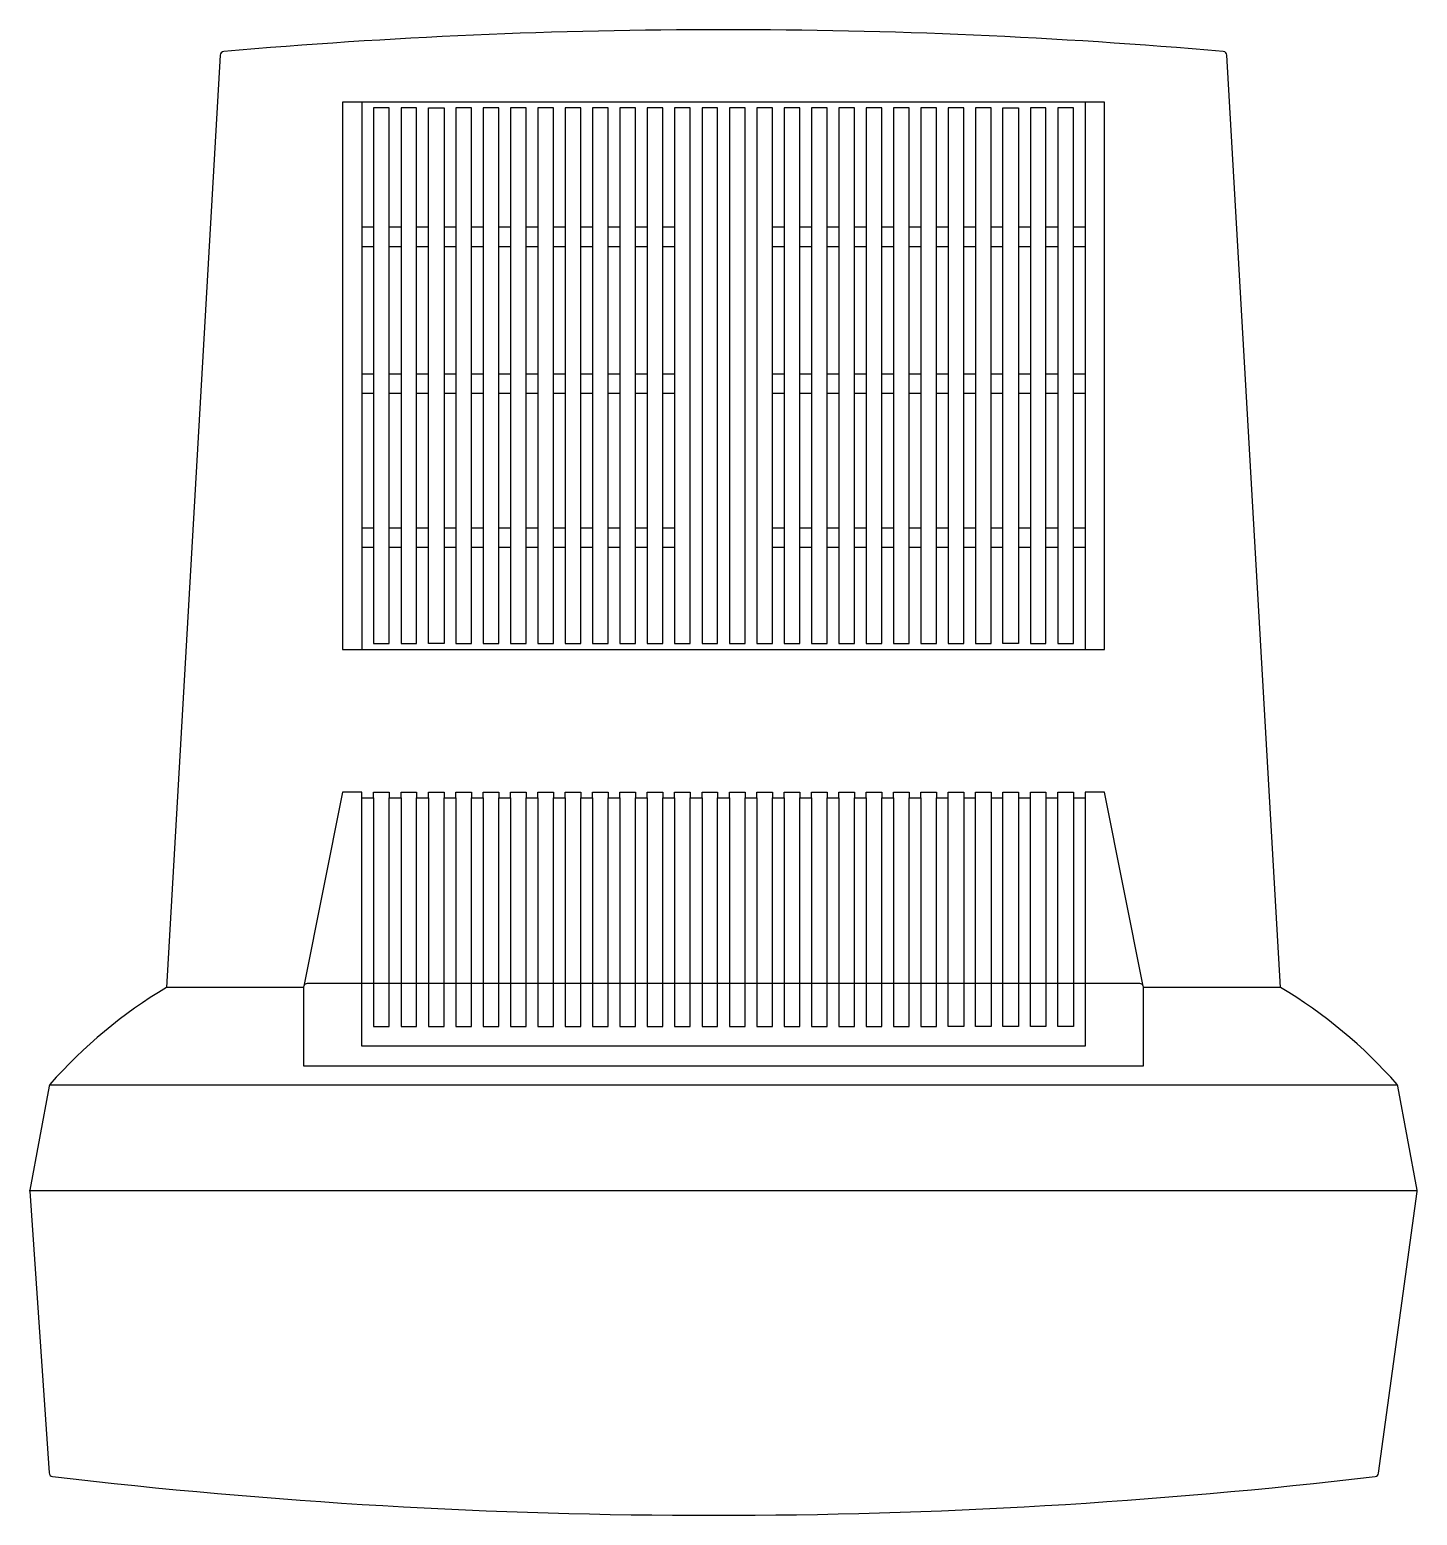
# Model space of a CAD drawing. Extents: x 14.278 to 14.633, y 7.992 to 8.372.
import ezdxf

# ---------------------------------------------------------------- set-up
doc = ezdxf.new("R2010")
doc.units = 0
doc.header["$MEASUREMENT"] = 0
doc.layers.get('0').update_dxf_attribs({"linetype": 'CONTINUOUS'})
doc.layers.add('ACES', color=2, linetype='CONTINUOUS')
doc.layers.add('ACES-I', color=1, linetype='CONTINUOUS')

msp = doc.modelspace()

# ---------------------------------------------------------------- linework, layer by layer
msp.add_arc((14.63161215183367, 8.074967197394436), 0.0009999999999961062, 352.1998121157285, 10.49147701225376)
at = {"layer": 'ACES'}
msp.add_lwpolyline([(14.27763338759135, 8.07486486343774), (14.2825680545097, 8.002818726429897, 0.3609105121399798), (14.28344901918068, 8.00189389202337, 0.05855860247409831), (14.6218557861359, 8.001900391696637, 0.3418698422043195), (14.62272979748631, 8.002757835850783), (14.6326028992291, 8.074831478573143, 0.079982346577876), (14.63259543383865, 8.07514928665461), (14.62767463112519, 8.10172162130728, 0.1347783746076475), (14.62744381710552, 8.102198160873515, 0.07925545886564576), (14.59762474922698, 8.126990983557663), (14.58390220737321, 8.365465346566356, 0.3724081461510744), (14.58299107886914, 8.366404087624852, 0.0436932533251105), (14.3272584195848, 8.366404087624856, 0.3724081461510755), (14.32634729108074, 8.365465346566358), (14.31262474922697, 8.126990983557665, 0.07925545886615994), (14.28280568134826, 8.102198160873325, 0.1347783746069128), (14.2825748673287, 8.101721621306995), (14.27764776815154, 8.075115285750332, 0.06295727248589228), (14.27763338759135, 8.07486486343774, -0.06295727248588225), (14.27764776815154, 8.075115285750336)], format="xyb", dxfattribs=at)
at = {"layer": 'ACES-I'}
for p, q in [((14.45662474922696, 8.353490983557666), (14.35765389161337, 8.353490983557666)), ((14.36262474922697, 8.353490983557666), (14.36262474922697, 8.213490983557666)), ((14.46062474922696, 8.353490983557666), (14.45662474922696, 8.353490983557666)), ((14.54762474922697, 8.353490983557665), (14.54762474922697, 8.213490983557664)), ((14.36262474922697, 8.321570547384061), (14.36562474922697, 8.32157054738406)), ((14.36962474922696, 8.32157054738406), (14.37262474922696, 8.321570547384061)), ((14.37662474922697, 8.321570547384061), (14.37962474922697, 8.321570547384061)), ((14.38362474922696, 8.321570547384061), (14.38662474922696, 8.321570547384061)), ((14.39062474922696, 8.321570547384061), (14.39362474922696, 8.321570547384061)), ((14.39762474922697, 8.321570547384061), (14.40062474922696, 8.321570547384061)), ((14.40462474922696, 8.321570547384061), (14.40762474922696, 8.321570547384061)), ((14.41162474922697, 8.321570547384061), (14.41462474922696, 8.321570547384061)), ((14.41862474922696, 8.321570547384061), (14.42162474922696, 8.321570547384061)), ((14.42562474922696, 8.321570547384061), (14.42862474922696, 8.321570547384061)), ((14.43262474922696, 8.321570547384061), (14.43562474922696, 8.321570547384063)), ((14.43962474922696, 8.321570547384063), (14.44262474922696, 8.321570547384061)), ((14.46762474922697, 8.321570547384061), (14.47062474922697, 8.321570547384061)), ((14.47462474922697, 8.321570547384061), (14.47762474922697, 8.321570547384061)), ((14.48162474922697, 8.321570547384061), (14.48462474922697, 8.321570547384061)), ((14.48862474922697, 8.321570547384061), (14.49162474922697, 8.321570547384063)), ((14.49562474922697, 8.321570547384063), (14.49862474922697, 8.321570547384061)), ((14.50262474922697, 8.321570547384061), (14.50562474922697, 8.321570547384061)), ((14.50962474922697, 8.321570547384061), (14.51262474922697, 8.321570547384061)), ((14.51662474922697, 8.321570547384061), (14.51962474922697, 8.321570547384061)), ((14.52362474922697, 8.321570547384061), (14.52662474922697, 8.321570547384061)), ((14.53062474922697, 8.321570547384061), (14.53362474922697, 8.321570547384061)), ((14.53762474922697, 8.321570547384061), (14.54062474922697, 8.321570547384061)), ((14.54462474922697, 8.321570547384063), (14.54762474922697, 8.321570547384061)), ((14.36262474922697, 8.31657054738406), (14.36562474922697, 8.31657054738406)), ((14.36962474922696, 8.31657054738406), (14.37262474922696, 8.316570547384062)), ((14.37662474922697, 8.316570547384062), (14.37962474922697, 8.31657054738406)), ((14.38362474922696, 8.31657054738406), (14.38662474922697, 8.31657054738406)), ((14.39062474922697, 8.31657054738406), (14.39362474922696, 8.31657054738406)), ((14.39762474922697, 8.31657054738406), (14.40062474922696, 8.31657054738406)), ((14.40462474922696, 8.31657054738406), (14.40762474922696, 8.31657054738406)), ((14.41162474922697, 8.31657054738406), (14.41462474922696, 8.31657054738406)), ((14.41862474922696, 8.31657054738406), (14.42162474922696, 8.31657054738406)), ((14.42562474922696, 8.31657054738406), (14.42862474922696, 8.316570547384059)), ((14.43262474922696, 8.316570547384059), (14.43562474922696, 8.316570547384059)), ((14.43962474922696, 8.316570547384059), (14.44262474922696, 8.31657054738406)), ((14.46762474922697, 8.31657054738406), (14.47062474922697, 8.31657054738406)), ((14.47462474922697, 8.31657054738406), (14.47762474922697, 8.31657054738406)), ((14.48162474922697, 8.31657054738406), (14.48462474922697, 8.31657054738406)), ((14.48862474922697, 8.316570547384062), (14.49162474922697, 8.316570547384062)), ((14.49562474922697, 8.316570547384062), (14.49862474922697, 8.31657054738406)), ((14.50262474922697, 8.31657054738406), (14.50562474922697, 8.31657054738406)), ((14.50962474922697, 8.31657054738406), (14.51262474922697, 8.31657054738406)), ((14.51662474922697, 8.31657054738406), (14.51962474922697, 8.31657054738406)), ((14.52362474922697, 8.31657054738406), (14.52662474922697, 8.31657054738406)), ((14.53062474922697, 8.31657054738406), (14.53362474922697, 8.31657054738406)), ((14.53762474922697, 8.31657054738406), (14.54062474922697, 8.31657054738406)), ((14.54462474922697, 8.316570547384062), (14.54762474922697, 8.31657054738406)), ((14.36262474922697, 8.283979255436991), (14.36562474922697, 8.283979255436991)), ((14.36962474922696, 8.283979255436991), (14.37262474922696, 8.283979255436991)), ((14.37662474922697, 8.283979255436991), (14.37962474922697, 8.283979255436991)), ((14.38362474922696, 8.283979255436991), (14.38662474922697, 8.283979255436991)), ((14.39062474922697, 8.283979255436991), (14.39362474922696, 8.283979255436991)), ((14.39762474922697, 8.283979255436991), (14.40062474922696, 8.283979255436991)), ((14.40462474922696, 8.283979255436991), (14.40762474922696, 8.283979255436991)), ((14.41162474922697, 8.283979255436991), (14.41462474922696, 8.283979255436991)), ((14.41862474922696, 8.283979255436991), (14.42162474922696, 8.283979255436991)), ((14.42562474922696, 8.283979255436991), (14.42862474922696, 8.283979255436991)), ((14.43262474922696, 8.283979255436991), (14.43562474922696, 8.283979255436991)), ((14.43962474922696, 8.283979255436991), (14.44262474922697, 8.283979255436991)), ((14.46762474922697, 8.283979255436991), (14.47062474922697, 8.283979255436991)), ((14.47462474922697, 8.28397925543699), (14.47762474922697, 8.28397925543699)), ((14.48162474922697, 8.28397925543699), (14.48462474922697, 8.28397925543699)), ((14.48862474922697, 8.28397925543699), (14.49162474922697, 8.28397925543699)), ((14.49562474922697, 8.28397925543699), (14.49862474922697, 8.283979255436991)), ((14.50262474922697, 8.283979255436991), (14.50562474922697, 8.283979255436991)), ((14.50962474922697, 8.283979255436991), (14.51262474922697, 8.283979255436991)), ((14.51662474922697, 8.283979255436991), (14.51962474922697, 8.283979255436991)), ((14.52362474922697, 8.283979255436991), (14.52662474922697, 8.283979255436991)), ((14.53062474922697, 8.283979255436991), (14.53362474922697, 8.283979255436991)), ((14.53762474922697, 8.283979255436991), (14.54062474922697, 8.283979255436991)), ((14.54462474922697, 8.283979255436991), (14.54762474922697, 8.283979255436991)), ((14.36262474922697, 8.278979255436989), (14.36562474922697, 8.278979255436989)), ((14.36962474922696, 8.278979255436989), (14.37262474922697, 8.278979255436989)), ((14.37662474922697, 8.278979255436989), (14.37962474922697, 8.278979255436989)), ((14.38362474922697, 8.278979255436989), (14.38662474922697, 8.278979255436989)), ((14.39062474922697, 8.278979255436989), (14.39362474922696, 8.278979255436989)), ((14.39762474922697, 8.278979255436989), (14.40062474922696, 8.278979255436989)), ((14.40462474922697, 8.278979255436989), (14.40762474922696, 8.278979255436989)), ((14.41162474922697, 8.278979255436989), (14.41462474922696, 8.278979255436989)), ((14.41862474922696, 8.278979255436989), (14.42162474922696, 8.278979255436989)), ((14.42562474922696, 8.278979255436989), (14.42862474922696, 8.278979255436989)), ((14.43262474922696, 8.278979255436989), (14.43562474922696, 8.278979255436989)), ((14.43962474922696, 8.278979255436989), (14.44262474922696, 8.278979255436989)), ((14.46762474922697, 8.278979255436989), (14.47062474922697, 8.278979255436987)), ((14.47462474922697, 8.278979255436987), (14.47762474922697, 8.278979255436987)), ((14.48162474922697, 8.278979255436987), (14.48462474922697, 8.278979255436987)), ((14.48862474922697, 8.278979255436987), (14.49162474922697, 8.278979255436987)), ((14.49562474922697, 8.278979255436987), (14.49862474922697, 8.278979255436989)), ((14.50262474922697, 8.278979255436989), (14.50562474922697, 8.278979255436989)), ((14.50962474922697, 8.278979255436989), (14.51262474922697, 8.278979255436989)), ((14.51662474922697, 8.278979255436989), (14.51962474922697, 8.278979255436989)), ((14.52362474922697, 8.278979255436989), (14.52662474922697, 8.278979255436989)), ((14.53062474922697, 8.278979255436989), (14.53362474922697, 8.278979255436989)), ((14.53762474922697, 8.278979255436989), (14.54062474922697, 8.278979255436989)), ((14.54462474922697, 8.278979255436989), (14.54762474922697, 8.278979255436989)), ((14.36262474922697, 8.244597954116792), (14.36562474922697, 8.244597954116792)), ((14.36962474922696, 8.244597954116792), (14.37262474922697, 8.244597954116793)), ((14.37662474922697, 8.244597954116793), (14.37962474922697, 8.244597954116792)), ((14.38362474922697, 8.244597954116792), (14.38662474922697, 8.244597954116792)), ((14.39062474922697, 8.244597954116792), (14.39362474922696, 8.244597954116792)), ((14.39762474922697, 8.244597954116792), (14.40062474922697, 8.244597954116792)), ((14.40462474922697, 8.244597954116792), (14.40762474922697, 8.244597954116792)), ((14.41162474922697, 8.244597954116792), (14.41462474922696, 8.24459795411679)), ((14.41862474922696, 8.24459795411679), (14.42162474922696, 8.24459795411679)), ((14.42562474922696, 8.24459795411679), (14.42862474922697, 8.24459795411679)), ((14.43262474922696, 8.244597954116792), (14.43562474922697, 8.244597954116793)), ((14.43962474922697, 8.244597954116793), (14.44262474922697, 8.244597954116792)), ((14.46762474922697, 8.244597954116792), (14.47062474922697, 8.24459795411679)), ((14.47462474922697, 8.24459795411679), (14.47762474922697, 8.244597954116792)), ((14.48162474922697, 8.244597954116792), (14.48462474922697, 8.244597954116792)), ((14.48862474922697, 8.244597954116792), (14.49162474922697, 8.24459795411679)), ((14.49562474922697, 8.24459795411679), (14.49862474922697, 8.244597954116792)), ((14.50262474922697, 8.244597954116792), (14.50562474922697, 8.244597954116792)), ((14.50962474922697, 8.244597954116792), (14.51262474922697, 8.244597954116792)), ((14.51662474922697, 8.244597954116792), (14.51962474922697, 8.244597954116792)), ((14.52362474922697, 8.244597954116792), (14.52662474922697, 8.244597954116792)), ((14.53062474922697, 8.244597954116792), (14.53362474922697, 8.244597954116792)), ((14.53762474922697, 8.244597954116792), (14.54062474922697, 8.244597954116792)), ((14.54462474922697, 8.244597954116792), (14.54762474922697, 8.244597954116792)), ((14.36262474922697, 8.23959795411679), (14.36562474922697, 8.23959795411679)), ((14.36962474922696, 8.23959795411679), (14.37262474922697, 8.23959795411679)), ((14.37662474922697, 8.23959795411679), (14.37962474922697, 8.23959795411679)), ((14.38362474922697, 8.23959795411679), (14.38662474922697, 8.23959795411679)), ((14.39062474922697, 8.23959795411679), (14.39362474922696, 8.23959795411679)), ((14.39762474922697, 8.23959795411679), (14.40062474922697, 8.23959795411679)), ((14.40462474922697, 8.23959795411679), (14.40762474922697, 8.23959795411679)), ((14.41162474922697, 8.23959795411679), (14.41462474922696, 8.239597954116789)), ((14.41862474922696, 8.239597954116789), (14.42162474922696, 8.239597954116789)), ((14.42562474922696, 8.239597954116789), (14.42862474922697, 8.239597954116789)), ((14.43262474922697, 8.23959795411679), (14.43562474922696, 8.23959795411679)), ((14.43962474922696, 8.23959795411679), (14.44262474922697, 8.23959795411679)), ((14.46762474922697, 8.23959795411679), (14.47062474922697, 8.23959795411679)), ((14.47462474922697, 8.239597954116789), (14.47762474922697, 8.239597954116789)), ((14.48162474922697, 8.239597954116789), (14.48462474922697, 8.23959795411679)), ((14.48862474922697, 8.23959795411679), (14.49162474922697, 8.23959795411679)), ((14.49562474922697, 8.23959795411679), (14.49862474922697, 8.239597954116793)), ((14.50262474922697, 8.239597954116793), (14.50562474922697, 8.239597954116793)), ((14.50962474922697, 8.239597954116793), (14.51262474922697, 8.239597954116793)), ((14.51662474922697, 8.239597954116793), (14.51962474922697, 8.239597954116793)), ((14.52362474922697, 8.239597954116793), (14.52662474922697, 8.239597954116793)), ((14.53062474922697, 8.239597954116793), (14.53362474922697, 8.239597954116793)), ((14.53762474922697, 8.239597954116793), (14.54062474922697, 8.239597954116793)), ((14.54462474922697, 8.239597954116793), (14.54762474922697, 8.23959795411679)), ((14.47062474922697, 8.175490983557664), (14.47062474922697, 8.174256144031652)), ((14.34765389161337, 8.126990983557665), (14.31262474922697, 8.126990983557665)), ((14.56159560684058, 8.127990983557662), (14.34865389161337, 8.127990983557664)), ((14.59762474922697, 8.126990983557663), (14.56259560684057, 8.126990983557663)), ((14.62758364477391, 8.101990983557663), (14.28266585368013, 8.101990983557664)), ((14.63261186890286, 8.074990983557665), (14.27763272122535, 8.074990983557665))]:
    msp.add_line(p, q, dxfattribs=at)
for points in [[(14.35765389161337, 8.353490983557666), (14.35765389161336, 8.213490983557666), (14.55259560684057, 8.213490983557664), (14.55259560684058, 8.353490983557665), (14.46062474922696, 8.353490983557666)], [(14.36262474922697, 8.175490983557665), (14.36562474922697, 8.175490983557665), (14.36562474922697, 8.176990983557666), (14.36962474922697, 8.176990983557666), (14.36962474922697, 8.175490983557665), (14.37262474922697, 8.175490983557665), (14.37262474922697, 8.176990983557666), (14.37662474922697, 8.176990983557667), (14.37662474922697, 8.175490983557665), (14.37962474922697, 8.175490983557665), (14.37962474922697, 8.176990983557667), (14.38362474922697, 8.176990983557667), (14.38362474922697, 8.175490983557665), (14.38662474922697, 8.175490983557664), (14.38662474922697, 8.176990983557667), (14.39062474922697, 8.176990983557667), (14.39062474922697, 8.175490983557664), (14.39362474922697, 8.175490983557664), (14.39362474922697, 8.176990983557667), (14.39762474922697, 8.176990983557667), (14.39762474922697, 8.175490983557664), (14.40062474922697, 8.175490983557664), (14.40062474922697, 8.176990983557667), (14.40462474922697, 8.176990983557667), (14.40462474922697, 8.175490983557664), (14.40762474922697, 8.175490983557664), (14.40762474922697, 8.176990983557667), (14.41162474922697, 8.176990983557667), (14.41162474922697, 8.175490983557664), (14.41462474922697, 8.175490983557664), (14.41462474922697, 8.176990983557667), (14.41862474922697, 8.176990983557669), (14.41862474922697, 8.175490983557664), (14.42162474922697, 8.175490983557664), (14.42162474922696, 8.176990983557667), (14.42562474922697, 8.176990983557667), (14.42562474922696, 8.175490983557664), (14.42862474922697, 8.175490983557664), (14.42862474922697, 8.176990983557667), (14.43262474922697, 8.176990983557667), (14.43262474922697, 8.175490983557664), (14.43562474922697, 8.175490983557664), (14.43562474922697, 8.176990983557669), (14.43962474922697, 8.176990983557669), (14.43962474922696, 8.175490983557664), (14.44262474922697, 8.175490983557664), (14.44262474922697, 8.176990983557667), (14.44662474922697, 8.176990983557667), (14.44662474922696, 8.175490983557664), (14.44962474922696, 8.175490983557664), (14.44962474922696, 8.176990983557667), (14.45362474922696, 8.176990983557667), (14.45362474922696, 8.175490983557664), (14.45662474922697, 8.175490983557664), (14.45662474922696, 8.176990983557667), (14.46062474922696, 8.176990983557667), (14.46062474922696, 8.175490983557664), (14.46362474922697, 8.175490983557664), (14.46362474922696, 8.176990983557666), (14.46762474922697, 8.176990983557666), (14.46762474922697, 8.175490983557664), (14.47062474922697, 8.175490983557664), (14.47062474922697, 8.176990983557667), (14.47462474922697, 8.176990983557667), (14.47462474922697, 8.175490983557664), (14.47762474922697, 8.175490983557662), (14.47762474922697, 8.176990983557667), (14.48162474922697, 8.176990983557669), (14.48162474922697, 8.175490983557662), (14.48462474922697, 8.175490983557662), (14.48462474922697, 8.176990983557667), (14.48862474922697, 8.176990983557667), (14.48862474922697, 8.175490983557662), (14.49162474922697, 8.175490983557664), (14.49162474922697, 8.176990983557667), (14.49562474922697, 8.176990983557667), (14.49562474922697, 8.175490983557664), (14.49862474922697, 8.175490983557664), (14.49862474922697, 8.176990983557667), (14.50262474922697, 8.176990983557667), (14.50262474922697, 8.175490983557664), (14.50562474922697, 8.175490983557662), (14.50562474922697, 8.176990983557667), (14.50962474922697, 8.176990983557667), (14.50962474922697, 8.175490983557662), (14.51262474922697, 8.175490983557662), (14.51262474922697, 8.176990983557667), (14.51662474922697, 8.176990983557667), (14.51662474922697, 8.175490983557662), (14.51962474922697, 8.175490983557662), (14.51962474922697, 8.176990983557667), (14.52362474922697, 8.176990983557667), (14.52362474922697, 8.175490983557662), (14.52662474922697, 8.175490983557662), (14.52662474922697, 8.176990983557666), (14.53062474922697, 8.176990983557666), (14.53062474922697, 8.175490983557662), (14.53362474922697, 8.175490983557662), (14.53362474922697, 8.176990983557666), (14.53762474922697, 8.176990983557666), (14.53762474922697, 8.175490983557662), (14.54062474922697, 8.175490983557662), (14.54062474922697, 8.176990983557666), (14.54462474922697, 8.176990983557664), (14.54462474922697, 8.175490983557664), (14.54762474922697, 8.175490983557665)], [(14.36562474922697, 8.175490983557665), (14.36562474922697, 8.116990983557667), (14.36962474922697, 8.116990983557667), (14.36962474922697, 8.175490983557665)], [(14.37262474922697, 8.175490983557665), (14.37262474922697, 8.116990983557667), (14.37662474922697, 8.116990983557667), (14.37662474922697, 8.175490983557665)], [(14.37962474922697, 8.175490983557665), (14.37962474922697, 8.116990983557667), (14.38362474922697, 8.116990983557667), (14.38362474922697, 8.175490983557665)], [(14.38662474922697, 8.175490983557664), (14.38662474922697, 8.116990983557667), (14.39062474922697, 8.116990983557667), (14.39062474922697, 8.175490983557664)], [(14.39362474922697, 8.175490983557664), (14.39362474922697, 8.116990983557667), (14.39762474922697, 8.116990983557665), (14.39762474922697, 8.175490983557664)], [(14.40062474922697, 8.175490983557664), (14.40062474922697, 8.116990983557667), (14.40462474922697, 8.116990983557665), (14.40462474922697, 8.175490983557664)], [(14.40762474922697, 8.175490983557664), (14.40762474922697, 8.116990983557667), (14.41162474922697, 8.116990983557665), (14.41162474922697, 8.175490983557664)], [(14.41462474922697, 8.175490983557664), (14.41462474922697, 8.116990983557667), (14.41862474922697, 8.116990983557665), (14.41862474922697, 8.175490983557664)], [(14.42162474922697, 8.175490983557664), (14.42162474922697, 8.116990983557667), (14.42562474922697, 8.116990983557665), (14.42562474922697, 8.175490983557664)], [(14.42862474922697, 8.175490983557664), (14.42862474922697, 8.116990983557667), (14.43262474922697, 8.116990983557665), (14.43262474922697, 8.175490983557664)], [(14.43562474922697, 8.175490983557664), (14.43562474922697, 8.116990983557667), (14.43962474922697, 8.116990983557665), (14.43962474922697, 8.175490983557664)], [(14.44262474922697, 8.175490983557664), (14.44262474922697, 8.116990983557667), (14.44662474922696, 8.116990983557665), (14.44662474922697, 8.175490983557664)], [(14.44962474922696, 8.175490983557664), (14.44962474922697, 8.116990983557667), (14.45362474922696, 8.116990983557665), (14.45362474922696, 8.175490983557664)], [(14.45662474922696, 8.175490983557664), (14.45662474922697, 8.116990983557667), (14.46062474922697, 8.116990983557665), (14.46062474922696, 8.175490983557664)], [(14.46362474922696, 8.175490983557664), (14.46362474922697, 8.116990983557667), (14.46762474922697, 8.116990983557665), (14.46762474922697, 8.175490983557664)], [(14.47062474922697, 8.174256144031652), (14.47062474922697, 8.116990983557663), (14.47462474922697, 8.116990983557665), (14.47462474922697, 8.175490983557664)], [(14.47762474922697, 8.175490983557662), (14.47762474922697, 8.116990983557663), (14.48162474922697, 8.116990983557663), (14.48162474922697, 8.175490983557662)], [(14.48462474922697, 8.175490983557662), (14.48462474922697, 8.116990983557663), (14.48862474922697, 8.116990983557663), (14.48862474922697, 8.175490983557662)], [(14.49162474922697, 8.175490983557664), (14.49162474922697, 8.116990983557663), (14.49562474922697, 8.116990983557663), (14.49562474922697, 8.175490983557664)], [(14.49862474922697, 8.175490983557664), (14.49862474922697, 8.116990983557663), (14.50262474922697, 8.116990983557663), (14.50262474922697, 8.175490983557664)], [(14.50562474922697, 8.175490983557662), (14.50562474922697, 8.116990983557663), (14.50962474922697, 8.116990983557663), (14.50962474922697, 8.175490983557662)], [(14.51662474922697, 8.175490983557662), (14.51662474922697, 8.169089381087346), (14.51662474922697, 8.168637125464933), (14.51662474922697, 8.116990983557663), (14.51262474922697, 8.116990983557663), (14.51262474922697, 8.175490983557662)], [(14.52362474922697, 8.175490983557662), (14.52362474922697, 8.116990983557663), (14.51962474922697, 8.116990983557663), (14.51962474922697, 8.175490983557662)], [(14.53062474922697, 8.175490983557662), (14.53062474922697, 8.116990983557663), (14.52662474922697, 8.116990983557663), (14.52662474922697, 8.175490983557662)], [(14.53762474922697, 8.175490983557662), (14.53762474922697, 8.116990983557663), (14.53362474922697, 8.116990983557663), (14.53362474922697, 8.175490983557662)], [(14.54462474922697, 8.175490983557664), (14.54462474922697, 8.116990983557663), (14.54062474922697, 8.116990983557663), (14.54062474922697, 8.175490983557662)]]:
    msp.add_lwpolyline(points, dxfattribs=at)
for points in [[(14.36962474922696, 8.351990983557666), (14.36562474922696, 8.351990983557666), (14.36562474922697, 8.214990983557666), (14.36962474922697, 8.214990983557666)], [(14.37662474922696, 8.351990983557666), (14.37262474922696, 8.351990983557666), (14.37262474922697, 8.214990983557666), (14.37662474922697, 8.214990983557666)], [(14.38362474922696, 8.351990983557666), (14.38362474922697, 8.214990983557664), (14.37962474922697, 8.214990983557666), (14.37962474922696, 8.351990983557666)], [(14.39062474922696, 8.351990983557666), (14.38662474922696, 8.351990983557666), (14.38662474922697, 8.214990983557666), (14.39062474922697, 8.214990983557664)], [(14.39762474922696, 8.351990983557666), (14.39362474922696, 8.351990983557666), (14.39362474922697, 8.214990983557666), (14.39762474922697, 8.214990983557664)], [(14.40462474922696, 8.351990983557666), (14.40062474922696, 8.351990983557666), (14.40062474922697, 8.214990983557666), (14.40462474922697, 8.214990983557664)], [(14.41162474922696, 8.351990983557666), (14.40762474922696, 8.351990983557666), (14.40762474922697, 8.214990983557666), (14.41162474922697, 8.214990983557664)], [(14.41862474922696, 8.351990983557666), (14.41462474922696, 8.351990983557666), (14.41462474922697, 8.214990983557666), (14.41862474922697, 8.214990983557664)], [(14.42562474922696, 8.351990983557666), (14.42162474922696, 8.351990983557666), (14.42162474922696, 8.214990983557664), (14.42562474922696, 8.214990983557664)], [(14.43262474922696, 8.351990983557668), (14.42862474922696, 8.351990983557664), (14.42862474922697, 8.214990983557664), (14.43262474922696, 8.214990983557664)], [(14.43962474922696, 8.351990983557666), (14.43562474922696, 8.351990983557664), (14.43562474922697, 8.214990983557664), (14.43962474922697, 8.214990983557664)], [(14.44662474922696, 8.351990983557666), (14.44262474922696, 8.351990983557664), (14.44262474922697, 8.214990983557664), (14.44662474922696, 8.214990983557664)], [(14.45362474922696, 8.351990983557666), (14.44962474922696, 8.351990983557666), (14.44962474922696, 8.214990983557664), (14.45362474922697, 8.214990983557664)], [(14.46062474922696, 8.351990983557666), (14.45662474922696, 8.351990983557666), (14.45662474922696, 8.214990983557664), (14.46062474922696, 8.214990983557664)], [(14.46762474922697, 8.351990983557666), (14.46362474922696, 8.351990983557666), (14.46362474922696, 8.214990983557664), (14.46762474922697, 8.214990983557664)], [(14.47462474922697, 8.351990983557666), (14.47062474922697, 8.351990983557666), (14.47062474922697, 8.214990983557664), (14.47462474922697, 8.214990983557664)], [(14.48162474922697, 8.351990983557664), (14.47762474922697, 8.351990983557666), (14.47762474922697, 8.214990983557664), (14.48162474922697, 8.214990983557664)], [(14.48862474922697, 8.214990983557664), (14.48862474922697, 8.351990983557663), (14.48462474922697, 8.351990983557666), (14.48462474922697, 8.214990983557664)], [(14.49562474922697, 8.351990983557664), (14.49162474922697, 8.351990983557666), (14.49162474922697, 8.214990983557664), (14.49562474922697, 8.214990983557664)], [(14.50262474922697, 8.351990983557664), (14.49862474922697, 8.351990983557666), (14.49862474922697, 8.214990983557664), (14.50262474922697, 8.214990983557664)], [(14.50962474922697, 8.351990983557664), (14.50562474922697, 8.351990983557666), (14.50562474922697, 8.214990983557664), (14.50962474922697, 8.214990983557664)], [(14.51662474922697, 8.351990983557664), (14.51262474922697, 8.351990983557666), (14.51262474922697, 8.214990983557664), (14.51662474922697, 8.214990983557666)], [(14.52362474922697, 8.351990983557664), (14.51962474922697, 8.351990983557666), (14.51962474922697, 8.214990983557664), (14.52362474922697, 8.214990983557666)], [(14.52662474922697, 8.351990983557664), (14.53062474922697, 8.351990983557664), (14.53062474922697, 8.214990983557664), (14.52662474922697, 8.214990983557666)], [(14.53762474922697, 8.351990983557664), (14.53362474922697, 8.351990983557664), (14.53362474922697, 8.214990983557664), (14.53762474922697, 8.214990983557664)], [(14.54462474922697, 8.351990983557663), (14.54062474922697, 8.351990983557664), (14.54062474922697, 8.214990983557664), (14.54462474922697, 8.214990983557664)]]:
    msp.add_lwpolyline(points, close=True, dxfattribs=at)
msp.add_lwpolyline([(14.34773081469028, 8.127375598942267, 0.09901951358912672), (14.34765389161337, 8.126990983557665), (14.34765389161336, 8.106990983557665), (14.56259560684057, 8.106990983557663), (14.56259560684058, 8.126990983557663, 0.09901951359497889), (14.56251868376365, 8.12737559894228), (14.55259560684057, 8.176990983557664), (14.54762474922697, 8.176990983557664), (14.54762474922697, 8.111990983557662), (14.36262474922697, 8.111990983557666), (14.36262474922697, 8.176990983557666), (14.35765389161336, 8.176990983557666)], format="xyb", close=True, dxfattribs=at)
for centre, start, end in [((14.34865389161337, 8.126990983557665), 89.99999999999952, 157.3801350527898), ((14.56159560684058, 8.126990983557663), 22.6198649485333, 89.9999999999995)]:
    msp.add_arc(centre, 0.001, start, end, dxfattribs=at)

doc.saveas('drawing.dxf')
